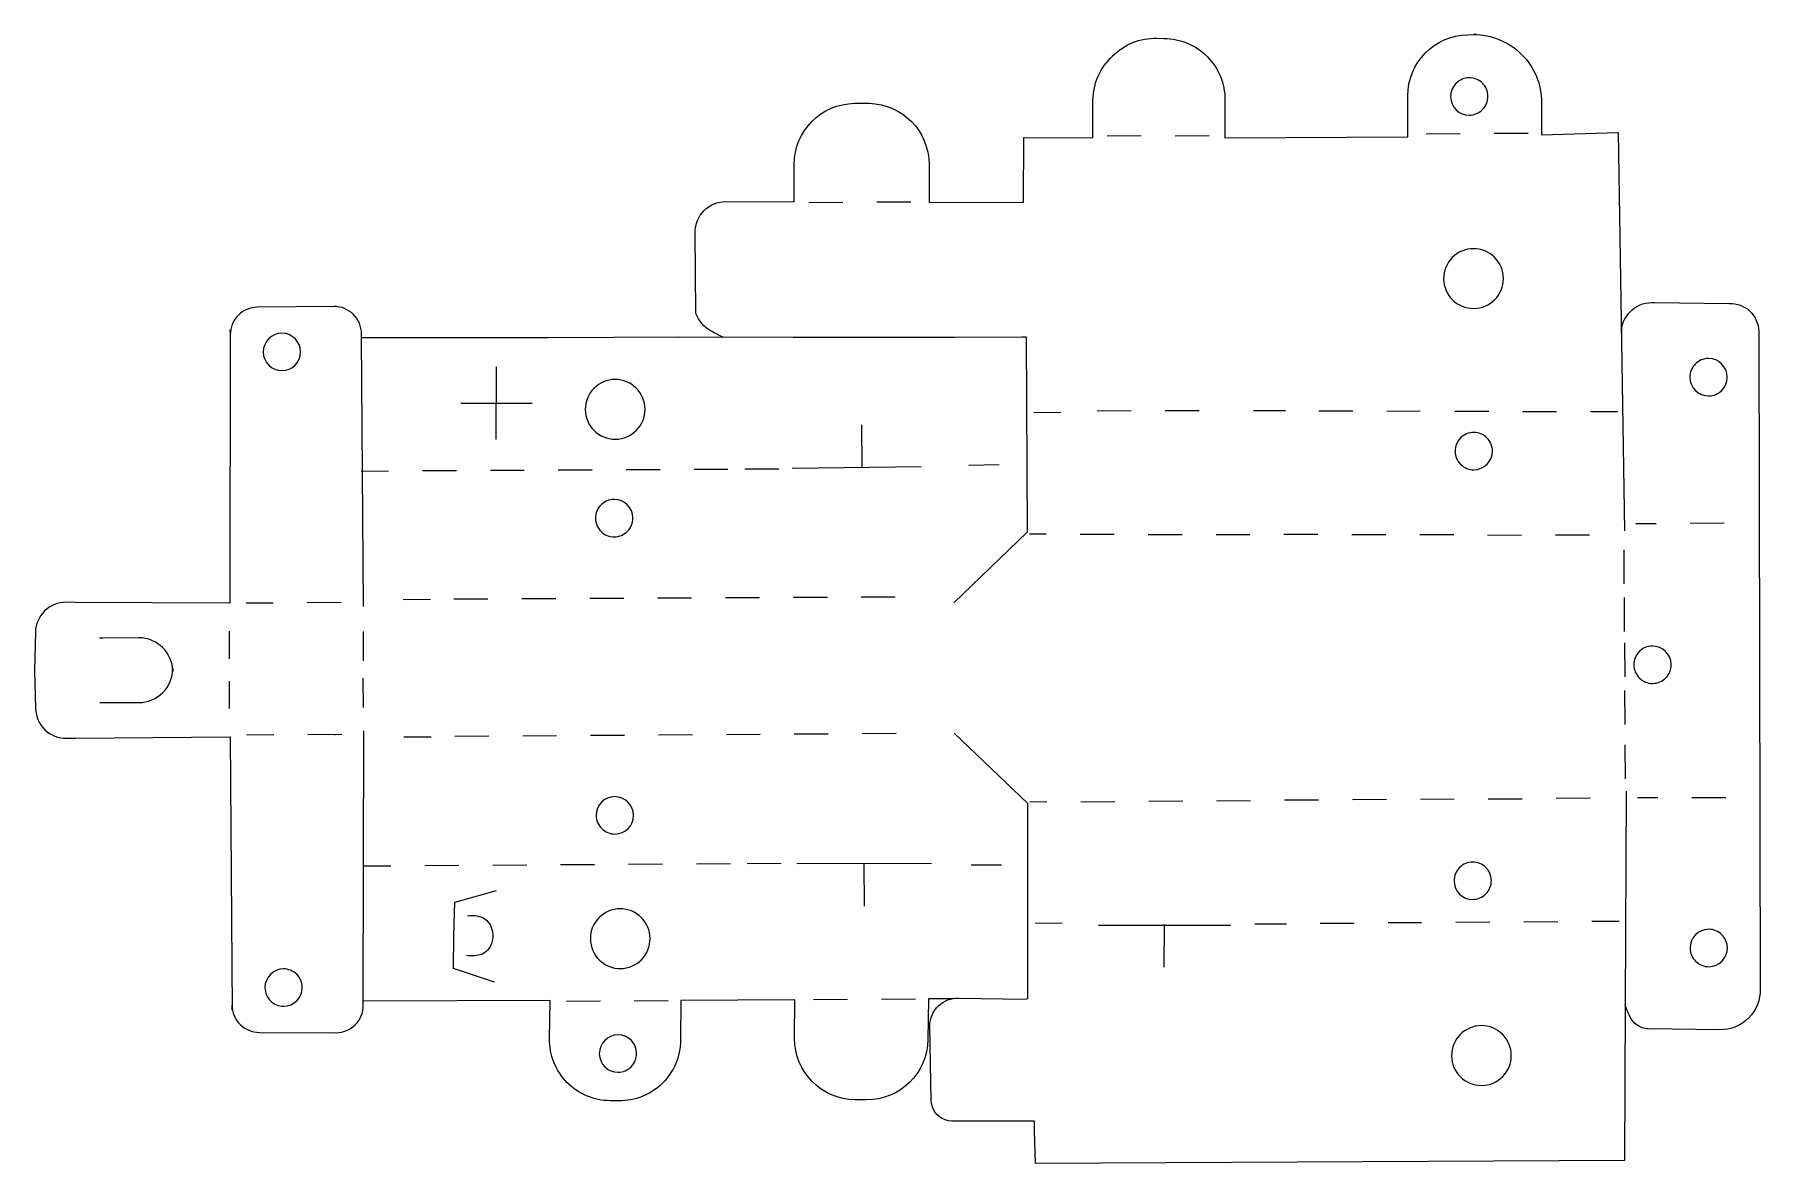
# Model space of a CAD drawing. Header units: millimetres. Extents: x 28 to 282, y 51 to 217.
import ezdxf

# ---------------------------------------------------------------- set-up
doc = ezdxf.new("R2010")
doc.units = ezdxf.units.MM
doc.layers.get('0').update_dxf_attribs({"linetype": 'CONTINUOUS'})

msp = doc.modelspace()

# ---------------------------------------------------------------- linework, layer by layer
for p, q in [((192.98, 216.56), (194.04, 216.54)), ((238.76, 217.07), (240.08, 217.1)), ((240.08, 217.1), (239.62, 217.1)), ((148.44, 206.98), (149.37, 206.99)), ((149.37, 206.99), (150.6, 206.98)), ((183.56, 201.92), (183.56, 207.43)), ((203, 207.49), (203, 202.13)), ((229.96, 202.03), (229.93, 208.06)), ((249.65, 207.11), (249.65, 202.34)), ((173.32, 192.41), (173.36, 201.97)), ((173.36, 201.97), (183.56, 201.92)), ((190.66, 202.17), (185.66, 202.14)), ((195.66, 202.21), (200.66, 202.24)), ((203, 202.13), (203, 201.92)), ((203, 201.92), (229.96, 202.03)), ((237.66, 202.49), (232.66, 202.45)), ((247.66, 202.55), (242.66, 202.52)), ((249.65, 202.34), (260.93, 202.67)), ((260.93, 202.67), (261.85, 144.06)), ((139.55, 192.49), (139.56, 198)), ((159.41, 198), (159.42, 192.36)), ((129.48, 192.51), (139.55, 192.49)), ((146.72, 192.38), (141.72, 192.35)), ((156.72, 192.45), (151.72, 192.41)), ((159.42, 192.36), (173.32, 192.41)), ((125.06, 176.12), (124.97, 187.97)), ((71.79, 177.06), (60.47, 176.96)), ((125.09, 176.05), (125.06, 176.12)), ((261.36, 175.43), (261.4, 173.09)), ((265.83, 177.66), (266.19, 177.66)), ((266.19, 177.66), (266.24, 177.65)), ((266.24, 177.65), (266.25, 177.65)), ((266.25, 177.65), (277.29, 177.53)), ((56.5, 173.64), (56.44, 133.4)), ((56.51, 172.92), (56.5, 173.64)), ((75.82, 172.48), (75.82, 173.06)), ((281.62, 173.41), (281.85, 76.59)), ((76.1, 132.89), (75.82, 172.48)), ((75.82, 172.48), (103.34, 172.48)), ((76.17, 172.52), (76.17, 172.52)), ((103.34, 172.48), (122.61, 172.58)), ((122.61, 172.58), (139.39, 172.56)), ((139.39, 172.56), (163.23, 172.56)), ((163.23, 172.56), (173.07, 172.62)), ((173.07, 172.62), (173.7, 172.62)), ((173.7, 172.62), (173.85, 143.87)), ((95.65, 157.48), (95.69, 168.17)), ((90.44, 162.83), (100.94, 162.83)), ((178.85, 161.45), (174.85, 161.39)), ((184.2, 161.71), (189.2, 161.74)), ((194.2, 161.76), (199.2, 161.78)), ((211.9, 161.7), (207.2, 161.7)), ((221.85, 161.66), (216.85, 161.64)), ((231.75, 161.64), (226.85, 161.62)), ((241.85, 161.59), (236.85, 161.6)), ((251.85, 161.57), (246.85, 161.58)), ((260.89, 161.55), (256.85, 161.56)), ((149.49, 159.65), (149.53, 153.39)), ((75.77, 152.85), (79.8, 152.87)), ((84.8, 152.9), (89.8, 152.93)), ((94.8, 152.95), (99.8, 152.98)), ((104.8, 153), (109.8, 153.03)), ((114.8, 153.06), (119.8, 153.08)), ((124.8, 153.11), (129.8, 153.13)), ((132.3, 153.15), (137.3, 153.17)), ((158.27, 153.44), (139.24, 153.23)), ((165.26, 153.73), (169.74, 153.81)), ((266.54, 145.09), (263.54, 145.07)), ((276.54, 145.19), (271.54, 145.14)), ((173.85, 143.87), (163.07, 133.43)), ((176.69, 143.55), (174.19, 143.56)), ((181.69, 143.54), (186.69, 143.53)), ((191.69, 143.52), (196.69, 143.51)), ((201.69, 143.5), (206.69, 143.49)), ((216.69, 143.48), (211.69, 143.49)), ((226.69, 143.46), (221.69, 143.47)), ((236.69, 143.44), (231.69, 143.45)), ((241.69, 143.43), (246.69, 143.42)), ((256.69, 143.4), (251.69, 143.41)), ((261.81, 136.24), (261.78, 141.24)), ((33.69, 133.51), (32.31, 133.52)), ((56.44, 133.4), (33.69, 133.51)), ((62.81, 133.4), (58.81, 133.38)), ((72.81, 133.47), (67.81, 133.44)), ((71.84, 133.56), (71.84, 133.51)), ((81.94, 133.92), (85.96, 133.96)), ((94.44, 133.99), (89.44, 133.96)), ((104.44, 134.04), (99.44, 134.01)), ((114.44, 134.09), (109.44, 134.06)), ((124.44, 134.14), (119.44, 134.12)), ((134.44, 134.19), (129.44, 134.17)), ((144.44, 134.25), (139.44, 134.22)), ((154.44, 134.3), (149.44, 134.27)), ((261.85, 129.24), (261.83, 134.24)), ((27.79, 129.12), (27.66, 123.5)), ((42.99, 128.3), (37.24, 128.26)), ((37.73, 128.19), (37.25, 128.26)), ((56.35, 129.26), (56.35, 125.22)), ((76.07, 129.2), (76.08, 124.9)), ((261.86, 127.53), (261.89, 122.53)), ((27.66, 123.5), (27.82, 117.87)), ((48.02, 123.77), (48.02, 123.48)), ((48.02, 123.62), (48.02, 123.33)), ((76.1, 118.04), (76.09, 122.34)), ((56.38, 117.88), (56.36, 121.92)), ((261.94, 115.53), (261.91, 120.53)), ((37.26, 118.78), (43.01, 118.77)), ((76.08, 74.82), (76.15, 114.6)), ((32.36, 113.5), (33.74, 113.51)), ((33.74, 113.51), (56.49, 113.74)), ((56.49, 113.74), (56.76, 73.5)), ((62.92, 114), (58.92, 113.98)), ((72.92, 114.05), (67.92, 114.03)), ((71.96, 113.96), (71.96, 114)), ((82.06, 113.72), (86.08, 113.73)), ((94.56, 113.8), (89.56, 113.77)), ((104.56, 113.87), (99.56, 113.83)), ((114.56, 113.93), (109.56, 113.9)), ((124.56, 114), (119.56, 113.97)), ((134.56, 114.07), (129.56, 114.03)), ((144.56, 114.13), (139.56, 114.1)), ((154.56, 114.2), (149.56, 114.17)), ((173.95, 103.9), (163.12, 114.27)), ((261.99, 107.53), (261.96, 112.53)), ((191.78, 104.24), (196.78, 104.27)), ((201.78, 104.3), (206.78, 104.34)), ((216.78, 104.4), (211.78, 104.37)), ((226.78, 104.47), (221.78, 104.44)), ((236.78, 104.54), (231.78, 104.5)), ((241.78, 104.57), (246.78, 104.6)), ((256.78, 104.67), (251.78, 104.64)), ((262.08, 105.71), (261.96, 74.36)), ((266.78, 104.74), (263.78, 104.72)), ((276.78, 104.76), (271.78, 104.75)), ((173.96, 75.18), (173.95, 103.9)), ((176.78, 104.14), (174.28, 104.12)), ((181.78, 104.17), (186.78, 104.2)), ((76.11, 94.71), (80.15, 94.74)), ((85.15, 94.77), (90.15, 94.8)), ((95.15, 94.84), (100.15, 94.87)), ((105.15, 94.9), (110.15, 94.94)), ((115.15, 94.97), (120.15, 95)), ((125.15, 95.04), (130.15, 95.07)), ((132.65, 95.09), (137.65, 95.12)), ((159.8, 95.06), (139.95, 95.04)), ((149.92, 88.79), (149.87, 95.05)), ((165.61, 94.89), (170.09, 94.87)), ((89.43, 84.49), (89.58, 89.4)), ((89.58, 89.4), (95.7, 91.11)), ((93.67, 87.1), (93.73, 87.07)), ((93.73, 87.07), (93.79, 87.04)), ((252.03, 86.48), (247.03, 86.44)), ((261.06, 86.54), (257.03, 86.51)), ((89.38, 79.59), (89.43, 84.49)), ((179.03, 86.25), (175.03, 86.29)), ((184.38, 86.01), (203.83, 86.01)), ((194.05, 79.83), (194.12, 86.09)), ((212.08, 86.16), (207.38, 86.14)), ((222.03, 86.24), (217.03, 86.24)), ((231.93, 86.31), (227.03, 86.31)), ((242.03, 86.41), (237.03, 86.38)), ((93.62, 81.74), (93.56, 81.71)), ((93.68, 81.77), (93.62, 81.74)), ((95.43, 77.62), (89.38, 79.59)), ((56.76, 73.5), (56.77, 74.22)), ((103.6, 74.91), (76.08, 74.82)), ((76.08, 74.18), (76.08, 74.82)), ((103.52, 69.27), (103.6, 74.91)), ((111, 74.79), (106, 74.76)), ((121, 74.86), (116, 74.82)), ((122.88, 74.91), (122.82, 69.04)), ((139.65, 75.02), (122.88, 74.91)), ((139.62, 69.34), (139.65, 75.02)), ((147.41, 75.03), (142.41, 75)), ((157.41, 75.1), (152.41, 75.07)), ((159.35, 75.15), (159.26, 69.13)), ((162.91, 75.14), (159.35, 75.15)), ((163.76, 75.26), (173.61, 75.12)), ((173.61, 75.12), (173.96, 75.18)), ((261.96, 74.36), (261.87, 51.35)), ((60.75, 70.2), (72.07, 70.16)), ((159.74, 60.07), (159.52, 71.14)), ((265.2, 70.75), (265.11, 70.76)), ((265.28, 70.74), (265.2, 70.75)), ((265.36, 70.73), (265.28, 70.74)), ((275.87, 70.6), (265.36, 70.73)), ((113.73, 60.13), (112.43, 60.14)), ((150.18, 60.28), (148.54, 60.29)), ((174.94, 57.16), (162.77, 57.16)), ((174.94, 55.66), (174.94, 57.16)), ((175.08, 50.91), (174.94, 55.66)), ((261.87, 51.35), (175.08, 50.91))]:
    msp.add_line(p, q)
for points in [[(241.74, 208.01, 0.414214), (238.97, 210.74, 0.198925), (237.03, 209.92, 0.198909), (236.24, 207.97, 0.414211), (239.01, 205.24, 0.198906), (240.95, 206.06, 0.198909)], [(239.64, 176.78, 0.414204), (244.01, 181.21, 0.198915), (242.7, 184.31, 0.19892), (239.58, 185.58, 0.414215), (235.21, 181.15, 0.414206)], [(64.08, 173.13, 0.414212), (61.35, 170.36, 0.414209), (64.12, 167.63, 0.414212), (66.85, 170.4, 0.414209)], [(274.21, 169.41, 0.414217), (271.48, 166.64, 0.414211), (274.24, 163.91, 0.198899), (276.18, 164.72, 0.19893), (276.98, 166.67, 0.414205)], [(113.15, 166.33, 0.414214), (108.78, 161.9, 0.414213), (113.21, 157.53, 0.414207), (117.58, 161.96, 0.414209)], [(239.67, 153.03, 0.414208), (242.4, 155.8, 0.414214), (239.64, 158.53, 0.414214), (236.9, 155.76, 0.414219)], [(113.06, 143.16, 0.414215), (115.79, 145.92, 0.414206), (113.02, 148.66, 0.414218), (110.29, 145.89, 0.198917), (111.11, 143.95, 0.198937)], [(263.23, 124.31, 0.198899), (264.05, 122.37, 0.198937), (265.99, 121.58, 0.414216), (268.73, 124.35, 0.414208), (265.96, 127.08, 0.414214)], [(113.11, 104.91, 0.414212), (110.38, 102.14, 0.414215), (113.15, 99.41, 0.414203), (115.88, 102.17, 0.414212)], [(236.74, 92.51, 0.414208), (239.5, 89.78, 0.414214), (242.24, 92.55, 0.414214), (239.47, 95.28, 0.414219)], [(113.9, 88.4, 0.414209), (109.53, 83.97, 0.414212), (113.96, 79.6, 0.414215), (118.33, 84.03, 0.414215)], [(274.25, 85.38, 0.414202), (271.51, 82.61, 0.198908), (272.33, 80.67, 0.198918), (274.28, 79.88, 0.414208), (277.01, 82.65, 0.198908), (276.2, 84.59, 0.198914)], [(61.6, 76.79, 0.414216), (64.36, 74.06, 0.41421), (67.1, 76.82, 0.414214), (64.33, 79.55, 0.414205)], [(240.81, 62.4, 0.41421), (245.18, 66.82, 0.414208), (240.75, 71.2, 0.414204), (236.38, 66.77, 0.41421)], [(116.35, 67.1, 0.414208), (113.59, 69.84, 0.414212), (110.85, 67.07, 0.414212), (113.62, 64.34, 0.414215)]]:
    msp.add_lwpolyline(points, format="xyb", close=True)
at = {"extrusion": (0, 0, -1)}
for centre, radius, start, end in [((-192.79, 207.56), 9, 44.8748, 91.2279), ((-194, 207.53), 9, 90.2718, 180.2723), ((-238.93, 208.07), 9, -0.0828, 88.8934), ((-239.65, 207.1), 10, 89.8254, 134.8704), ((-192.56, 207.34), 9, 0.6068, 46.9454), ((-239.65, 207.1), 10, 134.8712, 179.9169), ((-148.56, 197.98), 9, 0.1262, 89.2524), ((-150.41, 197.98), 9, 91.2046, 179.8766), ((-129.47, 188.01), 4.5, -0.4574, 44.833), ((-129.47, 188.01), 4.5, 44.8353, 90.1263), ((-129.66, 177.73), 4.87, 298.6738, 339.8368), ((-265.9, 173.16), 4.5, -0.882, 89.1), ((-277.43, 173.34), 4.19, 88.0499, 133.5242), ((-277.43, 173.34), 4.19, 133.5256, 178.9979), ((-133.49, 183.54), 11.82, 291.9266, 301.4104), ((-92.1, 83.44), 3.98, 80.2675, 113.1632), ((-92.38, 84.69), 2.74, 120.8794, 172.2222), ((-90.95, 84.7), 4.24, 184.4274, 193.7815), ((-90.94, 84.22), 4.24, 168.5612, 177.9136), ((-92.14, 85.44), 3.98, 249.1794, 282.0735), ((-92.37, 84.17), 2.74, 190.1194, 241.4627), ((-275.91, 76.46), 5.94, 178.7517, 223.9055), ((-163.62, 71.12), 4.1, 0.3852, 46.7817), ((-163.64, 71.24), 4.02, 45.4195, 91.7914), ((-270.51, 76.55), 8.83, 333.0732, 345.6435), ((-265.49, 73.86), 3.13, 276.822, 335.3348), ((-275.96, 76.57), 5.98, 225.0344, 270.8564), ((-112.52, 69.14), 9, -44.3081, 0.8243), ((-113.82, 69.13), 9, 180.5621, 270.5628), ((-148.62, 69.29), 9, -89.4889, 0.2753), ((-150.26, 69.28), 9, 180.9235, 270.5113), ((-112.52, 69.14), 9, 270.5629, 315.6929), ((-164.2, 60.53), 4.48, 345.4561, 354.1059), ((-162.77, 60.16), 3, 270.0002, 345.4593)]:
    msp.add_arc(centre, radius, start, end, dxfattribs=at)
for centre, radius, start, end in [((60.5, 172.96), 4, 135.5564, 180.5845), ((60.51, 172.96), 4, 90.5354, 135.5557), ((71.82, 173.06), 4, 45.2605, 90.5327), ((71.82, 173.06), 4, -0.0106, 45.2613), ((32.29, 129.02), 4.5, 89.7255, 178.6851), ((43.02, 123.3), 5, 0.392, 90.3902), ((43.02, 123.77), 5, 314.9107, 359.9127), ((43.21, 123.48), 4.82, -0.1045, 1.6175), ((43.02, 123.77), 5, 269.9105, 314.9122), ((32.32, 118), 4.5, 181.6157, 270.5771), ((60.77, 74.2), 4, 179.7181, 224.7466), ((72.08, 74.16), 4, -44.9566, 0.3153), ((60.77, 74.2), 4, 224.7448, 269.7694), ((72.08, 74.16), 4, 269.7703, 315.0429)]:
    msp.add_arc(centre, radius, start, end)

doc.saveas('drawing.dxf')
